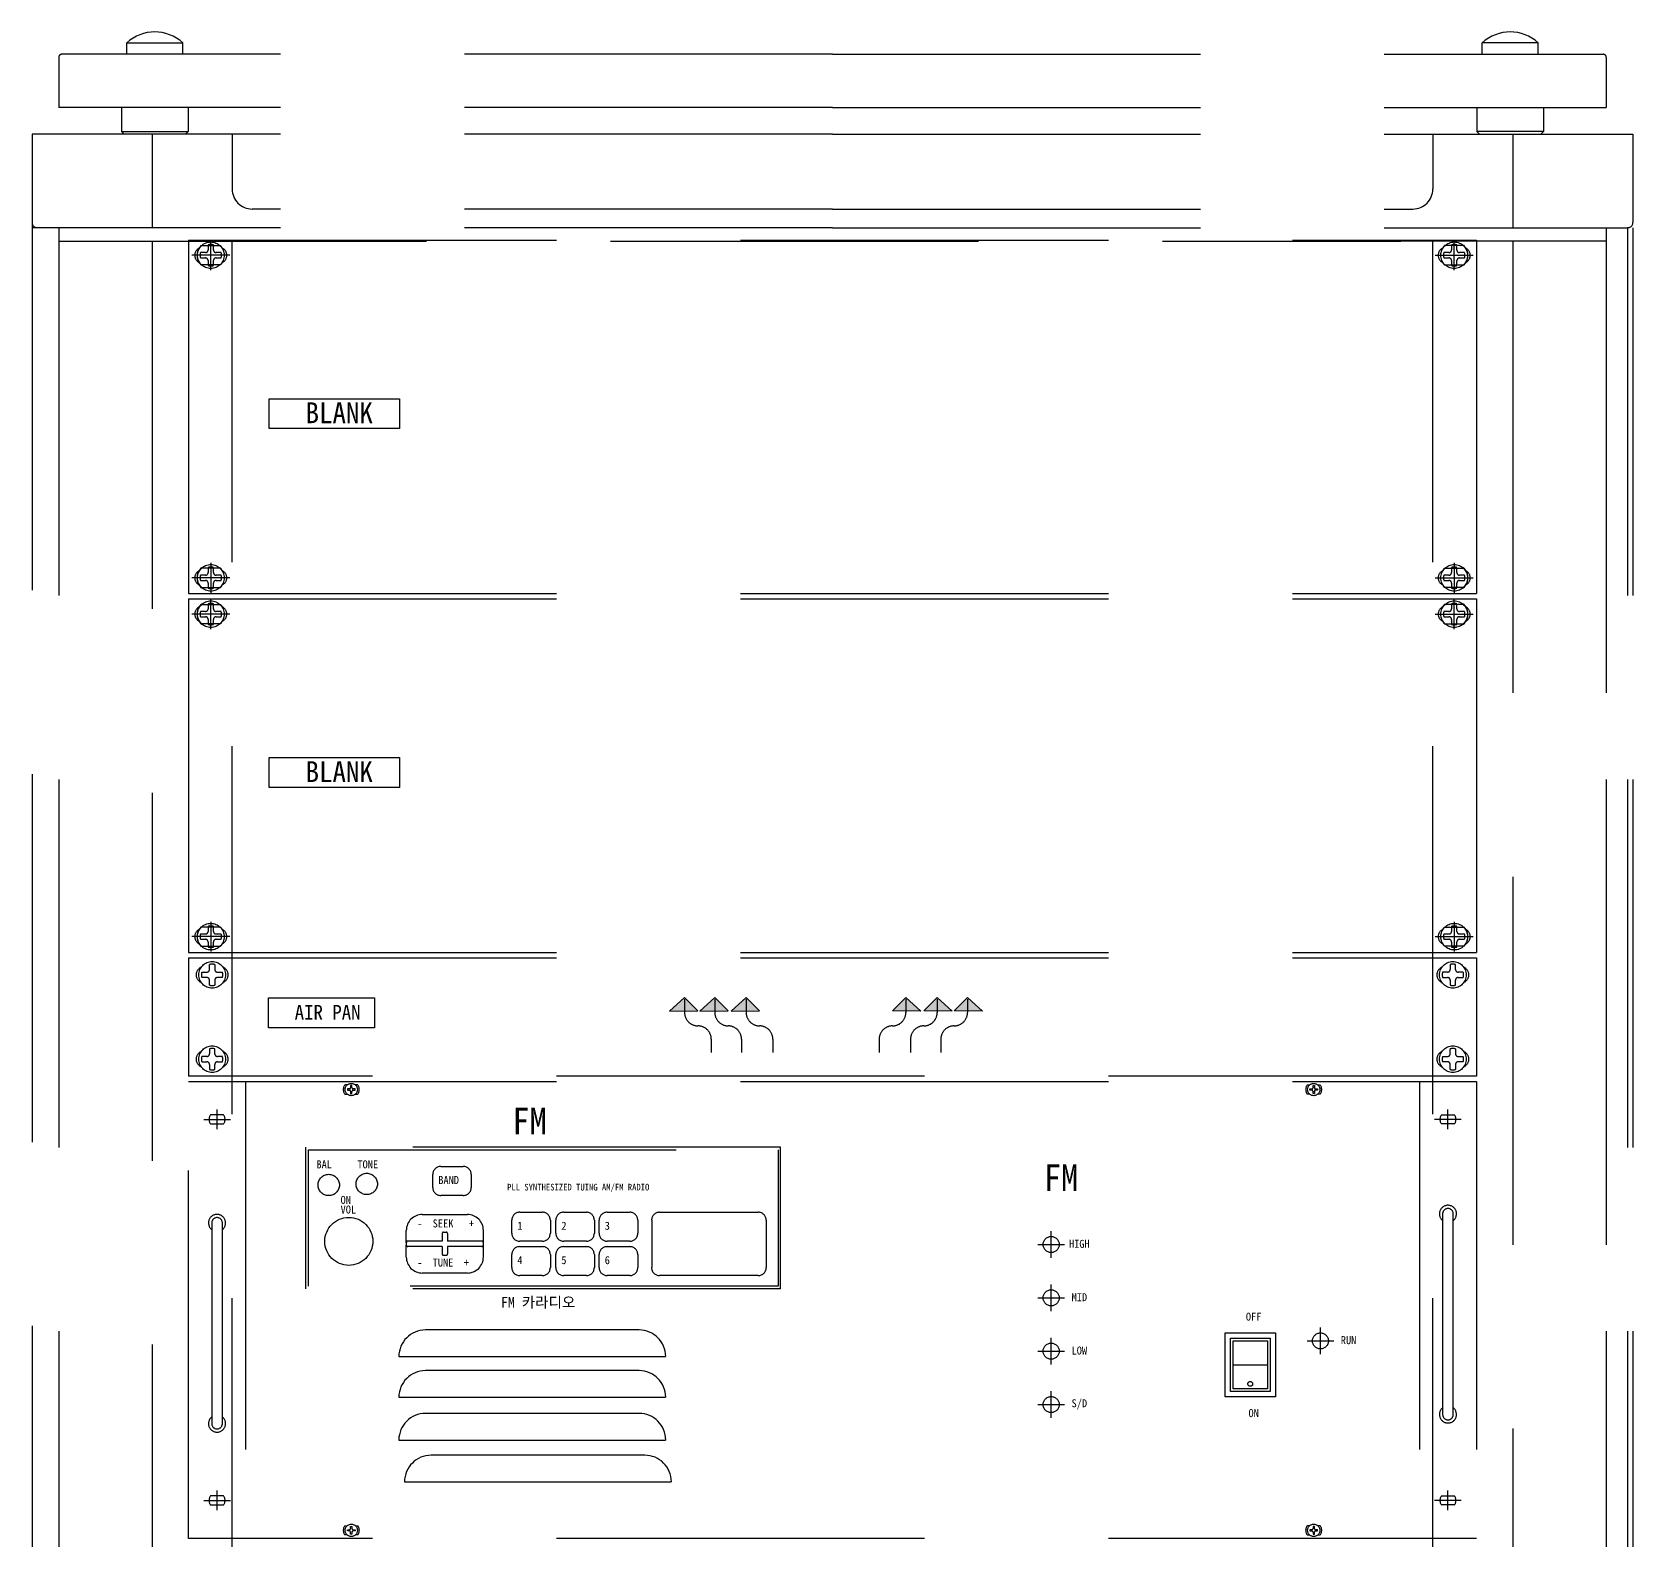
# Model space of a CAD drawing. Header units: millimetres. Extents: x 0 to 2521, y -5 to 594.
# Drawn here: x 2443.82 to 2465.58, y 335.88 to 356.38 of the extents above; entities that cross this region are included whole.
import ezdxf
from ezdxf.enums import TextEntityAlignment as Align

# ---------------------------------------------------------------- set-up
doc = ezdxf.new("R2010")
doc.units = ezdxf.units.MM
doc.header["$LTSCALE"] = 10
doc.linetypes.add('A-DASHD01', pattern=[0.75, 0.5, -0.25])
doc.layers.add('TT-WIRE-EQPM', color=2, linetype='Continuous')
doc.styles.add('굴림체', font='GulimChe.ttf')

# ---------------------------------------------------------------- blocks, each defined once
blk = doc.blocks.new('AUDIT_I_080215160117-0')
h = blk.add_hatch(color=256)
h.paths.add_polyline_path([(46679.1, 12614.3), (46673.5, 12609.28), (46679.1, 12609.29)])
h.paths.add_polyline_path([(46679.1, 12614.3), (46679.1, 12609.3, 0.000542), (46679.1, 12609.29), (46684.1, 12609.3)])
blk = doc.blocks.new('AUDIT_I_080215160117-1')
h = blk.add_hatch(color=256)
h.paths.add_polyline_path([(46679.1, 12614.3), (46673.5, 12609.28), (46679.1, 12609.29)])
h.paths.add_polyline_path([(46679.1, 12614.3), (46679.1, 12609.3, 0.000542), (46679.1, 12609.29), (46684.1, 12609.3)])

msp = doc.modelspace()

# ---------------------------------------------------------------- hatches: boundary and pattern name
at = {"layer": 'TT-WIRE-EQPM', "linetype": 'A-DASHD01'}
h = msp.add_hatch(color=256, dxfattribs=at)
h.paths.add_polyline_path([(2452.689, 343.26), (2452.486, 343.078), (2452.689, 343.078)])
h.paths.add_polyline_path([(2452.689, 343.26), (2452.689, 343.079, 0.000542), (2452.689, 343.078), (2452.871, 343.079)])
h = msp.add_hatch(color=256, dxfattribs=at)
h.paths.add_polyline_path([(2453.1, 343.26), (2452.897, 343.078), (2453.1, 343.078)])
h.paths.add_polyline_path([(2453.1, 343.26), (2453.1, 343.079, 0.000542), (2453.1, 343.078), (2453.281, 343.079)])
h = msp.add_hatch(color=256, dxfattribs=at)
h.paths.add_polyline_path([(2453.526, 343.26), (2453.323, 343.078), (2453.526, 343.078)])
h.paths.add_polyline_path([(2453.526, 343.26), (2453.526, 343.079, 0.000542), (2453.526, 343.078), (2453.707, 343.079)])

# ---------------------------------------------------------------- linework, layer by layer
for p, q in [((2445.108, 356.236), (2445.869, 356.236)), ((2445.108, 356.082), (2445.108, 356.236)), ((2445.869, 356.082), (2445.869, 356.236)), ((2464.291, 356.236), (2463.53, 356.236)), ((2463.53, 356.082), (2463.53, 356.236)), ((2464.291, 356.082), (2464.291, 356.236)), ((2444.183, 356.039), (2444.183, 355.357)), ((2445.597, 356.082), (2444.227, 356.082)), ((2445.869, 356.082), (2445.108, 356.082)), ((2454.699, 356.082), (2445.597, 356.082)), ((2454.699, 356.082), (2463.802, 356.082)), ((2463.53, 356.082), (2464.291, 356.082)), ((2463.802, 356.082), (2465.172, 356.082)), ((2465.216, 356.039), (2465.216, 355.357)), ((2454.699, 355.357), (2444.183, 355.357)), ((2445.035, 355.357), (2445.035, 355.031)), ((2445.035, 355.357), (2445.035, 355.031)), ((2445.942, 355.357), (2445.942, 355.031)), ((2445.942, 355.357), (2445.942, 355.031)), ((2454.699, 355.357), (2465.216, 355.357)), ((2463.457, 355.357), (2463.457, 355.031)), ((2463.457, 355.357), (2463.457, 355.031)), ((2464.364, 355.357), (2464.364, 355.031)), ((2464.364, 355.357), (2464.364, 355.031)), ((2454.699, 354.994), (2443.821, 354.994)), ((2443.821, 354.994), (2443.821, 353.798)), ((2445.072, 354.994), (2445.035, 355.031)), ((2445.035, 355.031), (2445.942, 355.031)), ((2445.035, 355.031), (2445.942, 355.031)), ((2445.072, 354.994), (2445.035, 355.031)), ((2445.906, 354.994), (2445.072, 354.994)), ((2445.906, 354.994), (2445.072, 354.994)), ((2445.452, 354.994), (2445.452, 353.725)), ((2445.906, 354.994), (2445.942, 355.031)), ((2445.906, 354.994), (2445.942, 355.031)), ((2446.54, 354.994), (2446.54, 354.251)), ((2454.699, 354.994), (2465.578, 354.994)), ((2462.859, 354.994), (2462.859, 354.251)), ((2463.493, 354.994), (2463.457, 355.031)), ((2464.364, 355.031), (2463.457, 355.031)), ((2464.364, 355.031), (2463.457, 355.031)), ((2463.493, 354.994), (2463.457, 355.031)), ((2463.493, 354.994), (2464.327, 354.994)), ((2463.493, 354.994), (2464.327, 354.994)), ((2463.947, 354.994), (2463.947, 353.725)), ((2464.327, 354.994), (2464.364, 355.031)), ((2464.327, 354.994), (2464.364, 355.031)), ((2465.578, 354.994), (2465.578, 353.798)), ((2443.821, 353.798), (2443.821, 288.996)), ((2454.699, 353.979), (2446.812, 353.979)), ((2454.699, 353.979), (2462.587, 353.979)), ((2454.699, 353.725), (2443.821, 353.725)), ((2444.183, 353.725), (2444.183, 292.991)), ((2454.699, 353.725), (2465.506, 353.725)), ((2465.216, 353.725), (2465.216, 288.996)), ((2465.506, 353.725), (2465.506, 288.996)), ((2465.578, 353.725), (2465.578, 288.996)), ((2444.183, 353.544), (2462.424, 353.544)), ((2445.452, 353.544), (2445.452, 289.177)), ((2445.949, 353.557), (2445.949, 348.752)), ((2445.949, 353.557), (2463.45, 353.557)), ((2445.949, 353.557), (2445.949, 348.752)), ((2445.949, 353.557), (2463.45, 353.557)), ((2446.509, 353.35), (2445.991, 353.35)), ((2446.509, 353.35), (2445.991, 353.35)), ((2446.117, 353.481), (2446.384, 353.481)), ((2446.117, 353.481), (2446.384, 353.481)), ((2446.25, 353.147), (2446.25, 353.553)), ((2446.25, 353.147), (2446.25, 353.553)), ((2446.54, 289.177), (2446.54, 353.544)), ((2465.216, 353.544), (2462.424, 353.544)), ((2462.859, 289.177), (2462.859, 353.544)), ((2462.89, 353.35), (2463.408, 353.35)), ((2462.89, 353.35), (2463.408, 353.35)), ((2463.282, 353.481), (2463.015, 353.481)), ((2463.282, 353.481), (2463.015, 353.481)), ((2463.149, 353.147), (2463.149, 353.553)), ((2463.149, 353.147), (2463.149, 353.553)), ((2463.45, 353.557), (2463.45, 348.752)), ((2463.45, 353.557), (2463.45, 348.752)), ((2463.947, 353.544), (2463.947, 352.021)), ((2465.216, 353.471), (2465.216, 352.021)), ((2446.384, 353.22), (2446.117, 353.22)), ((2446.384, 353.22), (2446.117, 353.22)), ((2463.015, 353.22), (2463.282, 353.22)), ((2463.015, 353.22), (2463.282, 353.22)), ((2463.947, 352.402), (2463.947, 290.7)), ((2465.216, 352.402), (2465.216, 290.7)), ((2446.384, 349.097), (2446.117, 349.097)), ((2446.384, 349.097), (2446.117, 349.097)), ((2446.25, 349.169), (2446.25, 348.763)), ((2446.25, 349.169), (2446.25, 348.763)), ((2463.015, 349.097), (2463.282, 349.097)), ((2463.015, 349.097), (2463.282, 349.097)), ((2463.149, 349.169), (2463.149, 348.763)), ((2463.149, 349.169), (2463.149, 348.763)), ((2446.509, 348.966), (2445.991, 348.966)), ((2446.509, 348.966), (2445.991, 348.966)), ((2446.117, 348.836), (2446.384, 348.836)), ((2446.117, 348.836), (2446.384, 348.836)), ((2462.89, 348.966), (2463.408, 348.966)), ((2462.89, 348.966), (2463.408, 348.966)), ((2463.282, 348.836), (2463.015, 348.836)), ((2463.282, 348.836), (2463.015, 348.836)), ((2445.949, 348.752), (2463.45, 348.752)), ((2445.949, 348.752), (2463.45, 348.752)), ((2445.949, 348.68), (2445.949, 343.875)), ((2445.949, 348.68), (2463.45, 348.68)), ((2445.949, 348.68), (2445.949, 343.875)), ((2445.949, 348.68), (2463.45, 348.68)), ((2446.117, 348.604), (2446.384, 348.604)), ((2446.117, 348.604), (2446.384, 348.604)), ((2446.25, 348.27), (2446.25, 348.676)), ((2446.25, 348.27), (2446.25, 348.676)), ((2463.282, 348.604), (2463.015, 348.604)), ((2463.282, 348.604), (2463.015, 348.604)), ((2463.149, 348.27), (2463.149, 348.676)), ((2463.149, 348.27), (2463.149, 348.676)), ((2463.45, 348.68), (2463.45, 343.875)), ((2463.45, 348.68), (2463.45, 343.875)), ((2446.509, 348.473), (2445.991, 348.473)), ((2446.509, 348.473), (2445.991, 348.473)), ((2446.384, 348.342), (2446.117, 348.342)), ((2446.384, 348.342), (2446.117, 348.342)), ((2462.89, 348.473), (2463.408, 348.473)), ((2462.89, 348.473), (2463.408, 348.473)), ((2463.015, 348.342), (2463.282, 348.342)), ((2463.015, 348.342), (2463.282, 348.342)), ((2446.384, 344.219), (2446.117, 344.219)), ((2446.384, 344.219), (2446.117, 344.219)), ((2446.25, 344.292), (2446.25, 343.886)), ((2446.25, 344.292), (2446.25, 343.886)), ((2463.015, 344.219), (2463.282, 344.219)), ((2463.015, 344.219), (2463.282, 344.219)), ((2463.149, 344.292), (2463.149, 343.886)), ((2463.149, 344.292), (2463.149, 343.886)), ((2446.509, 344.089), (2445.991, 344.089)), ((2446.509, 344.089), (2445.991, 344.089)), ((2462.89, 344.089), (2463.408, 344.089)), ((2462.89, 344.089), (2463.408, 344.089)), ((2445.949, 343.875), (2463.45, 343.875)), ((2445.949, 343.875), (2463.45, 343.875)), ((2445.949, 343.802), (2463.45, 343.802)), ((2445.949, 343.802), (2445.949, 342.192)), ((2446.117, 343.958), (2446.384, 343.958)), ((2446.117, 343.958), (2446.384, 343.958)), ((2463.282, 343.958), (2463.015, 343.958)), ((2463.282, 343.958), (2463.015, 343.958)), ((2463.45, 343.802), (2463.45, 342.192)), ((2446.128, 343.606), (2446.196, 343.606)), ((2446.232, 343.643), (2446.232, 343.711)), ((2446.305, 343.711), (2446.305, 343.643)), ((2446.341, 343.606), (2446.409, 343.606)), ((2463.058, 343.606), (2462.99, 343.606)), ((2463.094, 343.711), (2463.094, 343.643)), ((2463.167, 343.643), (2463.167, 343.711)), ((2463.271, 343.606), (2463.203, 343.606)), ((2446.196, 343.534), (2446.128, 343.534)), ((2446.232, 343.43), (2446.232, 343.498)), ((2446.305, 343.498), (2446.305, 343.43)), ((2446.409, 343.534), (2446.341, 343.534)), ((2462.99, 343.534), (2463.058, 343.534)), ((2463.094, 343.498), (2463.094, 343.43)), ((2463.167, 343.43), (2463.167, 343.498)), ((2463.203, 343.534), (2463.271, 343.534)), ((2447.033, 343.256), (2448.473, 343.256)), ((2447.033, 342.852), (2447.033, 343.256)), ((2448.473, 343.256), (2448.473, 342.852)), ((2452.689, 343.26), (2452.486, 343.078)), ((2452.689, 343.26), (2452.871, 343.079)), ((2453.1, 343.26), (2452.897, 343.078)), ((2453.1, 343.26), (2453.281, 343.079)), ((2453.526, 343.26), (2453.323, 343.078)), ((2453.526, 343.26), (2453.707, 343.079)), ((2455.697, 343.26), (2455.515, 343.079)), ((2455.697, 343.26), (2455.9, 343.078)), ((2456.123, 343.26), (2455.941, 343.079)), ((2456.123, 343.26), (2456.326, 343.078)), ((2456.534, 343.26), (2456.352, 343.079)), ((2456.534, 343.26), (2456.737, 343.078)), ((2452.486, 343.078), (2452.871, 343.079)), ((2452.897, 343.078), (2453.281, 343.079)), ((2453.323, 343.078), (2453.707, 343.079)), ((2455.9, 343.078), (2455.515, 343.079)), ((2456.326, 343.078), (2455.941, 343.079)), ((2456.737, 343.078), (2456.352, 343.079)), ((2448.473, 342.852), (2447.033, 342.852)), ((2446.232, 342.565), (2446.232, 342.497)), ((2446.305, 342.497), (2446.305, 342.565)), ((2463.094, 342.497), (2463.094, 342.565)), ((2463.167, 342.565), (2463.167, 342.497)), ((2446.196, 342.461), (2446.128, 342.461)), ((2446.128, 342.388), (2446.196, 342.388)), ((2446.232, 342.352), (2446.232, 342.284)), ((2446.305, 342.284), (2446.305, 342.352)), ((2446.409, 342.461), (2446.341, 342.461)), ((2446.341, 342.388), (2446.409, 342.388)), ((2462.99, 342.461), (2463.058, 342.461)), ((2463.058, 342.388), (2462.99, 342.388)), ((2463.094, 342.284), (2463.094, 342.352)), ((2463.167, 342.352), (2463.167, 342.284)), ((2463.203, 342.461), (2463.271, 342.461)), ((2463.271, 342.388), (2463.203, 342.388)), ((2463.45, 342.192), (2445.949, 342.192)), ((2445.949, 335.911), (2445.949, 342.12)), ((2445.949, 342.12), (2463.45, 342.12)), ((2446.722, 342.12), (2446.722, 335.911)), ((2448.104, 342.073), (2448.07, 342.073)), ((2448.169, 342.064), (2448.151, 342.064)), ((2448.151, 342.064), (2448.151, 342.037)), ((2448.169, 342.037), (2448.169, 342.064)), ((2448.249, 342.073), (2448.216, 342.073)), ((2461.15, 342.073), (2461.183, 342.073)), ((2461.23, 342.037), (2461.23, 342.064)), ((2461.23, 342.064), (2461.248, 342.064)), ((2461.248, 342.064), (2461.248, 342.037)), ((2461.295, 342.073), (2461.329, 342.073)), ((2462.677, 342.12), (2462.677, 335.911)), ((2463.45, 342.12), (2463.45, 335.911)), ((2448.07, 341.949), (2448.104, 341.949)), ((2448.134, 342.02), (2448.107, 342.02)), ((2448.107, 342.02), (2448.107, 342.002)), ((2448.107, 342.002), (2448.134, 342.002)), ((2448.151, 341.985), (2448.151, 341.958)), ((2448.151, 341.958), (2448.169, 341.958)), ((2448.169, 341.958), (2448.169, 341.985)), ((2448.213, 342.02), (2448.186, 342.02)), ((2448.186, 342.002), (2448.213, 342.002)), ((2448.213, 342.002), (2448.213, 342.02)), ((2448.216, 341.949), (2448.249, 341.949)), ((2461.183, 341.949), (2461.15, 341.949)), ((2461.186, 342.002), (2461.186, 342.02)), ((2461.186, 342.02), (2461.213, 342.02)), ((2461.213, 342.002), (2461.186, 342.002)), ((2461.23, 341.958), (2461.23, 341.985)), ((2461.248, 341.958), (2461.23, 341.958)), ((2461.248, 341.985), (2461.248, 341.958)), ((2461.265, 342.02), (2461.292, 342.02)), ((2461.292, 342.002), (2461.265, 342.002)), ((2461.292, 342.02), (2461.292, 342.002)), ((2461.329, 341.949), (2461.295, 341.949)), ((2446.154, 341.605), (2446.517, 341.605)), ((2446.425, 341.666), (2446.246, 341.666)), ((2446.335, 341.471), (2446.335, 341.739)), ((2463.245, 341.605), (2462.882, 341.605)), ((2462.974, 341.666), (2463.153, 341.666)), ((2463.064, 341.471), (2463.064, 341.739)), ((2446.246, 341.543), (2446.425, 341.543)), ((2463.153, 341.543), (2462.974, 341.543)), ((2453.995, 341.226), (2447.54, 341.226)), ((2453.995, 341.226), (2447.54, 341.226)), ((2447.54, 339.304), (2447.54, 341.226)), ((2447.576, 339.34), (2447.576, 341.19)), ((2447.576, 341.19), (2453.959, 341.19)), ((2453.959, 341.19), (2453.959, 339.34)), ((2453.995, 339.304), (2453.995, 341.226)), ((2449.375, 340.965), (2449.682, 340.965)), ((2449.266, 340.681), (2449.266, 340.856)), ((2449.791, 340.856), (2449.791, 340.681)), ((2449.682, 340.572), (2449.375, 340.572)), ((2449.125, 340.313), (2449.737, 340.313)), ((2450.449, 340.343), (2450.756, 340.343)), ((2451.047, 340.343), (2451.354, 340.343)), ((2451.637, 340.343), (2451.944, 340.343)), ((2452.35, 340.343), (2453.69, 340.343)), ((2462.991, 340.322), (2462.991, 337.595)), ((2463.136, 337.595), (2463.136, 340.322)), ((2446.263, 340.198), (2446.263, 337.471)), ((2446.408, 337.471), (2446.408, 340.198)), ((2448.907, 339.933), (2448.907, 340.095)), ((2449.954, 340.095), (2449.954, 339.933)), ((2450.34, 340.058), (2450.34, 340.234)), ((2450.865, 340.234), (2450.865, 340.058)), ((2450.938, 340.058), (2450.938, 340.234)), ((2451.463, 340.234), (2451.463, 340.058)), ((2451.529, 340.058), (2451.529, 340.234)), ((2452.053, 340.234), (2452.053, 340.058)), ((2452.242, 340.234), (2452.242, 339.591)), ((2453.799, 340.234), (2453.799, 339.591)), ((2457.671, 339.724), (2457.671, 340.086)), ((2448.907, 339.933), (2448.907, 339.897)), ((2448.907, 339.735), (2448.907, 339.897)), ((2449.395, 339.951), (2448.926, 339.951)), ((2449.395, 339.879), (2448.926, 339.879)), ((2449.395, 340.054), (2449.395, 339.951)), ((2449.395, 339.879), (2449.395, 339.776)), ((2449.413, 340.072), (2449.449, 340.072)), ((2449.467, 340.054), (2449.467, 339.951)), ((2449.936, 339.951), (2449.467, 339.951)), ((2449.467, 339.879), (2449.467, 339.776)), ((2449.936, 339.879), (2449.467, 339.879)), ((2449.954, 339.933), (2449.954, 339.897)), ((2449.954, 339.897), (2449.954, 339.735)), ((2450.756, 339.949), (2450.449, 339.949)), ((2450.449, 339.876), (2450.756, 339.876)), ((2451.354, 339.949), (2451.047, 339.949)), ((2451.047, 339.876), (2451.354, 339.876)), ((2451.944, 339.949), (2451.637, 339.949)), ((2451.637, 339.876), (2451.944, 339.876)), ((2457.49, 339.905), (2457.852, 339.905)), ((2449.413, 339.758), (2449.449, 339.758)), ((2450.34, 339.591), (2450.34, 339.767)), ((2450.865, 339.767), (2450.865, 339.591)), ((2450.938, 339.591), (2450.938, 339.767)), ((2451.463, 339.767), (2451.463, 339.591)), ((2451.529, 339.591), (2451.529, 339.767)), ((2452.053, 339.767), (2452.053, 339.591)), ((2449.737, 339.517), (2449.125, 339.517)), ((2450.756, 339.482), (2450.449, 339.482)), ((2451.354, 339.482), (2451.047, 339.482)), ((2451.944, 339.482), (2451.637, 339.482)), ((2453.69, 339.482), (2452.35, 339.482)), ((2453.995, 339.304), (2447.54, 339.304)), ((2453.959, 339.34), (2447.576, 339.34)), ((2457.671, 338.998), (2457.671, 339.361)), ((2457.49, 339.18), (2457.852, 339.18)), ((2461.331, 338.413), (2461.331, 338.776)), ((2452.07, 338.744), (2449.169, 338.744)), ((2457.671, 338.273), (2457.671, 338.636)), ((2460.037, 337.833), (2460.037, 338.703)), ((2460.037, 338.703), (2460.719, 338.703)), ((2460.109, 337.906), (2460.109, 338.631)), ((2460.109, 338.631), (2460.647, 338.631)), ((2460.146, 337.942), (2460.146, 338.595)), ((2460.146, 338.595), (2460.61, 338.595)), ((2460.61, 338.595), (2460.61, 337.942)), ((2460.647, 338.631), (2460.647, 337.906)), ((2460.719, 338.703), (2460.719, 337.833)), ((2461.15, 338.595), (2461.512, 338.595)), ((2448.806, 338.381), (2452.432, 338.381)), ((2457.49, 338.455), (2457.852, 338.455)), ((2452.07, 338.191), (2449.169, 338.191)), ((2460.146, 338.268), (2460.61, 338.268)), ((2457.671, 337.548), (2457.671, 337.911)), ((2460.647, 337.906), (2460.109, 337.906)), ((2460.61, 337.942), (2460.146, 337.942)), ((2448.806, 337.828), (2452.432, 337.828)), ((2457.49, 337.729), (2457.852, 337.729)), ((2460.719, 337.833), (2460.037, 337.833)), ((2452.07, 337.609), (2449.169, 337.609)), ((2448.806, 337.247), (2452.432, 337.247)), ((2452.147, 337.04), (2449.246, 337.04)), ((2448.883, 336.678), (2452.509, 336.678)), ((2446.154, 336.426), (2446.517, 336.426)), ((2446.425, 336.488), (2446.246, 336.488)), ((2446.335, 336.292), (2446.335, 336.561)), ((2463.245, 336.426), (2462.882, 336.426)), ((2462.974, 336.488), (2463.153, 336.488)), ((2463.064, 336.292), (2463.064, 336.561)), ((2446.246, 336.365), (2446.425, 336.365)), ((2463.153, 336.365), (2462.974, 336.365)), ((2448.07, 336.082), (2448.104, 336.082)), ((2448.104, 335.959), (2448.07, 335.959)), ((2448.107, 336.012), (2448.107, 336.029)), ((2448.107, 336.029), (2448.134, 336.029)), ((2448.134, 336.012), (2448.107, 336.012)), ((2448.151, 336.046), (2448.151, 336.073)), ((2448.151, 336.073), (2448.169, 336.073)), ((2448.151, 335.967), (2448.151, 335.994)), ((2448.169, 335.967), (2448.151, 335.967)), ((2448.169, 336.073), (2448.169, 336.046)), ((2448.169, 335.994), (2448.169, 335.967)), ((2448.186, 336.029), (2448.213, 336.029)), ((2448.213, 336.012), (2448.186, 336.012)), ((2448.213, 336.029), (2448.213, 336.012)), ((2448.216, 336.082), (2448.249, 336.082)), ((2448.249, 335.959), (2448.216, 335.959)), ((2461.183, 336.082), (2461.15, 336.082)), ((2461.15, 335.959), (2461.183, 335.959)), ((2461.213, 336.029), (2461.186, 336.029)), ((2461.186, 336.029), (2461.186, 336.012)), ((2461.186, 336.012), (2461.213, 336.012)), ((2461.248, 336.073), (2461.23, 336.073)), ((2461.23, 336.073), (2461.23, 336.046)), ((2461.23, 335.994), (2461.23, 335.967)), ((2461.23, 335.967), (2461.248, 335.967)), ((2461.248, 336.046), (2461.248, 336.073)), ((2461.248, 335.967), (2461.248, 335.994)), ((2461.292, 336.029), (2461.265, 336.029)), ((2461.265, 336.012), (2461.292, 336.012)), ((2461.292, 336.012), (2461.292, 336.029)), ((2461.329, 336.082), (2461.295, 336.082)), ((2461.295, 335.959), (2461.329, 335.959)), ((2463.45, 335.911), (2445.949, 335.911))]:
    msp.add_line(p, q, dxfattribs=at)
for points in [[(2446.099, 353.25, -0.663325), (2446.099, 353.451)], [(2446.099, 353.25, -0.663325), (2446.099, 353.451)], [(2446.401, 353.451, -0.663325), (2446.401, 353.25)], [(2446.401, 353.451, -0.663325), (2446.401, 353.25)], [(2462.998, 353.25, -0.663325), (2462.998, 353.451)], [(2462.998, 353.25, -0.663325), (2462.998, 353.451)], [(2463.3, 353.451, -0.663325), (2463.3, 353.25)], [(2463.3, 353.451, -0.663325), (2463.3, 353.25)], [(2446.099, 348.866, -0.663325), (2446.099, 349.066)], [(2446.099, 348.866, -0.663325), (2446.099, 349.066)], [(2446.401, 349.066, -0.663325), (2446.401, 348.866)], [(2446.401, 349.066, -0.663325), (2446.401, 348.866)], [(2462.998, 348.866, -0.663325), (2462.998, 349.066)], [(2462.998, 348.866, -0.663325), (2462.998, 349.066)], [(2463.3, 349.066, -0.663325), (2463.3, 348.866)], [(2463.3, 349.066, -0.663325), (2463.3, 348.866)], [(2446.099, 348.373, -0.663325), (2446.099, 348.573)], [(2446.099, 348.373, -0.663325), (2446.099, 348.573)], [(2446.401, 348.573, -0.663325), (2446.401, 348.373)], [(2446.401, 348.573, -0.663325), (2446.401, 348.373)], [(2462.998, 348.373, -0.663325), (2462.998, 348.573)], [(2462.998, 348.373, -0.663325), (2462.998, 348.573)], [(2463.3, 348.573, -0.663325), (2463.3, 348.373)], [(2463.3, 348.573, -0.663325), (2463.3, 348.373)], [(2446.099, 343.989, -0.663325), (2446.099, 344.189)], [(2446.099, 343.989, -0.663325), (2446.099, 344.189)], [(2446.401, 344.189, -0.663325), (2446.401, 343.989)], [(2446.401, 344.189, -0.663325), (2446.401, 343.989)], [(2462.998, 343.989, -0.663325), (2462.998, 344.189)], [(2462.998, 343.989, -0.663325), (2462.998, 344.189)], [(2463.3, 344.189, -0.663325), (2463.3, 343.989)], [(2463.3, 344.189, -0.663325), (2463.3, 343.989)], [(2452.689, 343.239), (2452.689, 343.058, 0.414214), (2452.871, 342.876), (2452.871, 342.876, -0.414214), (2453.052, 342.695), (2453.052, 342.514)], [(2453.1, 343.239), (2453.1, 343.058, 0.414214), (2453.281, 342.876), (2453.281, 342.876, -0.414214), (2453.463, 342.695), (2453.463, 342.514)], [(2453.526, 343.239), (2453.526, 343.058, 0.414214), (2453.707, 342.876), (2453.707, 342.876, -0.414214), (2453.889, 342.695), (2453.889, 342.514)], [(2455.697, 343.239), (2455.697, 343.058, -0.414214), (2455.515, 342.876), (2455.515, 342.876, 0.414214), (2455.334, 342.695), (2455.334, 342.514)], [(2456.123, 343.239), (2456.123, 343.058, -0.414214), (2455.941, 342.876), (2455.941, 342.876, 0.414214), (2455.76, 342.695), (2455.76, 342.514)], [(2456.534, 343.239), (2456.534, 343.058, -0.414214), (2456.352, 342.876), (2456.352, 342.876, 0.414214), (2456.171, 342.695), (2456.171, 342.514)]]:
    msp.add_lwpolyline(points, format="xyb", dxfattribs=at)
for points in [[(2446.178, 353.387), (2446.11, 353.387, 0.127017), (2446.11, 353.314), (2446.178, 353.314, -0.414214), (2446.214, 353.278), (2446.214, 353.21, 0.127017), (2446.286, 353.21), (2446.286, 353.278, -0.414214), (2446.323, 353.314), (2446.391, 353.314, 0.127017), (2446.391, 353.387), (2446.323, 353.387, -0.414214), (2446.286, 353.423), (2446.286, 353.491, 0.127017), (2446.214, 353.491), (2446.214, 353.423, -0.414214)], [(2446.178, 353.387), (2446.11, 353.387, 0.127017), (2446.11, 353.314), (2446.178, 353.314, -0.414214), (2446.214, 353.278), (2446.214, 353.21, 0.127017), (2446.286, 353.21), (2446.286, 353.278, -0.414214), (2446.323, 353.314), (2446.391, 353.314, 0.127017), (2446.391, 353.387), (2446.323, 353.387, -0.414214), (2446.286, 353.423), (2446.286, 353.491, 0.127017), (2446.214, 353.491), (2446.214, 353.423, -0.414214)], [(2463.076, 353.387), (2463.008, 353.387, 0.127017), (2463.008, 353.314), (2463.076, 353.314, -0.414214), (2463.113, 353.278), (2463.113, 353.21, 0.127017), (2463.185, 353.21), (2463.185, 353.278, -0.414214), (2463.221, 353.314), (2463.289, 353.314, 0.127017), (2463.289, 353.387), (2463.221, 353.387, -0.414214), (2463.185, 353.423), (2463.185, 353.491, 0.127017), (2463.113, 353.491), (2463.113, 353.423, -0.414214)], [(2463.076, 353.387), (2463.008, 353.387, 0.127017), (2463.008, 353.314), (2463.076, 353.314, -0.414214), (2463.113, 353.278), (2463.113, 353.21, 0.127017), (2463.185, 353.21), (2463.185, 353.278, -0.414214), (2463.221, 353.314), (2463.289, 353.314, 0.127017), (2463.289, 353.387), (2463.221, 353.387, -0.414214), (2463.185, 353.423), (2463.185, 353.491, 0.127017), (2463.113, 353.491), (2463.113, 353.423, -0.414214)], [(2446.178, 349.002), (2446.11, 349.002, 0.127017), (2446.11, 348.93), (2446.178, 348.93, -0.414214), (2446.214, 348.894), (2446.214, 348.826, 0.127017), (2446.286, 348.826), (2446.286, 348.894, -0.414214), (2446.323, 348.93), (2446.391, 348.93, 0.127017), (2446.391, 349.002), (2446.323, 349.002, -0.414214), (2446.286, 349.039), (2446.286, 349.107, 0.127017), (2446.214, 349.107), (2446.214, 349.039, -0.414214)], [(2446.178, 349.002), (2446.11, 349.002, 0.127017), (2446.11, 348.93), (2446.178, 348.93, -0.414214), (2446.214, 348.894), (2446.214, 348.826, 0.127017), (2446.286, 348.826), (2446.286, 348.894, -0.414214), (2446.323, 348.93), (2446.391, 348.93, 0.127017), (2446.391, 349.002), (2446.323, 349.002, -0.414214), (2446.286, 349.039), (2446.286, 349.107, 0.127017), (2446.214, 349.107), (2446.214, 349.039, -0.414214)], [(2463.076, 349.002), (2463.008, 349.002, 0.127017), (2463.008, 348.93), (2463.076, 348.93, -0.414214), (2463.113, 348.894), (2463.113, 348.826, 0.127017), (2463.185, 348.826), (2463.185, 348.894, -0.414214), (2463.221, 348.93), (2463.289, 348.93, 0.127017), (2463.289, 349.002), (2463.221, 349.002, -0.414214), (2463.185, 349.039), (2463.185, 349.107, 0.127017), (2463.113, 349.107), (2463.113, 349.039, -0.414214)], [(2463.076, 349.002), (2463.008, 349.002, 0.127017), (2463.008, 348.93), (2463.076, 348.93, -0.414214), (2463.113, 348.894), (2463.113, 348.826, 0.127017), (2463.185, 348.826), (2463.185, 348.894, -0.414214), (2463.221, 348.93), (2463.289, 348.93, 0.127017), (2463.289, 349.002), (2463.221, 349.002, -0.414214), (2463.185, 349.039), (2463.185, 349.107, 0.127017), (2463.113, 349.107), (2463.113, 349.039, -0.414214)], [(2446.178, 348.509), (2446.11, 348.509, 0.127017), (2446.11, 348.437), (2446.178, 348.437, -0.414214), (2446.214, 348.4), (2446.214, 348.333, 0.127017), (2446.286, 348.333), (2446.286, 348.4, -0.414214), (2446.323, 348.437), (2446.391, 348.437, 0.127017), (2446.391, 348.509), (2446.323, 348.509, -0.414214), (2446.286, 348.545), (2446.286, 348.613, 0.127017), (2446.214, 348.613), (2446.214, 348.545, -0.414214)], [(2446.178, 348.509), (2446.11, 348.509, 0.127017), (2446.11, 348.437), (2446.178, 348.437, -0.414214), (2446.214, 348.4), (2446.214, 348.333, 0.127017), (2446.286, 348.333), (2446.286, 348.4, -0.414214), (2446.323, 348.437), (2446.391, 348.437, 0.127017), (2446.391, 348.509), (2446.323, 348.509, -0.414214), (2446.286, 348.545), (2446.286, 348.613, 0.127017), (2446.214, 348.613), (2446.214, 348.545, -0.414214)], [(2463.076, 348.509), (2463.008, 348.509, 0.127017), (2463.008, 348.437), (2463.076, 348.437, -0.414214), (2463.113, 348.4), (2463.113, 348.333, 0.127017), (2463.185, 348.333), (2463.185, 348.4, -0.414214), (2463.221, 348.437), (2463.289, 348.437, 0.127017), (2463.289, 348.509), (2463.221, 348.509, -0.414214), (2463.185, 348.545), (2463.185, 348.613, 0.127017), (2463.113, 348.613), (2463.113, 348.545, -0.414214)], [(2463.076, 348.509), (2463.008, 348.509, 0.127017), (2463.008, 348.437), (2463.076, 348.437, -0.414214), (2463.113, 348.4), (2463.113, 348.333, 0.127017), (2463.185, 348.333), (2463.185, 348.4, -0.414214), (2463.221, 348.437), (2463.289, 348.437, 0.127017), (2463.289, 348.509), (2463.221, 348.509, -0.414214), (2463.185, 348.545), (2463.185, 348.613, 0.127017), (2463.113, 348.613), (2463.113, 348.545, -0.414214)], [(2446.178, 344.125), (2446.11, 344.125, 0.127017), (2446.11, 344.053), (2446.178, 344.053, -0.414214), (2446.214, 344.016), (2446.214, 343.948, 0.127017), (2446.286, 343.948), (2446.286, 344.016, -0.414214), (2446.323, 344.053), (2446.391, 344.053, 0.127017), (2446.391, 344.125), (2446.323, 344.125, -0.414214), (2446.286, 344.161), (2446.286, 344.229, 0.127017), (2446.214, 344.229), (2446.214, 344.161, -0.414214)], [(2446.178, 344.125), (2446.11, 344.125, 0.127017), (2446.11, 344.053), (2446.178, 344.053, -0.414214), (2446.214, 344.016), (2446.214, 343.948, 0.127017), (2446.286, 343.948), (2446.286, 344.016, -0.414214), (2446.323, 344.053), (2446.391, 344.053, 0.127017), (2446.391, 344.125), (2446.323, 344.125, -0.414214), (2446.286, 344.161), (2446.286, 344.229, 0.127017), (2446.214, 344.229), (2446.214, 344.161, -0.414214)], [(2463.076, 344.125), (2463.008, 344.125, 0.127017), (2463.008, 344.053), (2463.076, 344.053, -0.414214), (2463.113, 344.016), (2463.113, 343.948, 0.127017), (2463.185, 343.948), (2463.185, 344.016, -0.414214), (2463.221, 344.053), (2463.289, 344.053, 0.127017), (2463.289, 344.125), (2463.221, 344.125, -0.414214), (2463.185, 344.161), (2463.185, 344.229, 0.127017), (2463.113, 344.229), (2463.113, 344.161, -0.414214)], [(2463.076, 344.125), (2463.008, 344.125, 0.127017), (2463.008, 344.053), (2463.076, 344.053, -0.414214), (2463.113, 344.016), (2463.113, 343.948, 0.127017), (2463.185, 343.948), (2463.185, 344.016, -0.414214), (2463.221, 344.053), (2463.289, 344.053, 0.127017), (2463.289, 344.125), (2463.221, 344.125, -0.414214), (2463.185, 344.161), (2463.185, 344.229, 0.127017), (2463.113, 344.229), (2463.113, 344.161, -0.414214)]]:
    msp.add_lwpolyline(points, format="xyb", close=True, dxfattribs=at)
for points in [[(2447.042, 351.399), (2448.815, 351.399), (2448.815, 350.994), (2447.042, 350.994)], [(2447.042, 351.399), (2448.815, 351.399), (2448.815, 350.994), (2447.042, 350.994)], [(2447.042, 346.522), (2448.815, 346.522), (2448.815, 346.117), (2447.042, 346.117)], [(2447.042, 346.522), (2448.815, 346.522), (2448.815, 346.117), (2447.042, 346.117)]]:
    msp.add_lwpolyline(points, close=True, dxfattribs=at)
for centre, radius in [((2446.25, 353.35), 0.181), ((2446.25, 353.35), 0.181), ((2463.149, 353.35), 0.181), ((2463.149, 353.35), 0.181), ((2446.25, 348.966), 0.181), ((2446.25, 348.966), 0.181), ((2463.149, 348.966), 0.181), ((2463.149, 348.966), 0.181), ((2446.25, 348.473), 0.181), ((2446.25, 348.473), 0.181), ((2463.149, 348.473), 0.181), ((2463.149, 348.473), 0.181), ((2446.25, 344.089), 0.181), ((2446.25, 344.089), 0.181), ((2463.149, 344.089), 0.181), ((2463.149, 344.089), 0.181), ((2446.268, 343.57), 0.181), ((2446.268, 343.57), 0.181), ((2463.131, 343.57), 0.181), ((2446.268, 342.424), 0.181), ((2463.131, 342.424), 0.181), ((2448.16, 342.011), 0.0834), ((2461.239, 342.011), 0.0834), ((2447.853, 340.714), 0.145), ((2448.37, 340.728), 0.145), ((2448.126, 339.947), 0.326), ((2457.671, 339.905), 0.109), ((2457.671, 339.18), 0.109), ((2457.671, 338.455), 0.109), ((2461.331, 338.595), 0.109), ((2460.377, 338.01), 0.0325), ((2457.671, 337.729), 0.109), ((2448.16, 336.02), 0.0834), ((2461.239, 336.02), 0.0834)]:
    msp.add_circle(centre, radius, dxfattribs=at)
for centre, radius, start, end in [((2445.489, 355.821), 0.564, 47.5057, 132.4943), ((2463.91, 355.821), 0.564, 47.5057, 132.4943), ((2444.227, 356.039), 0.0435, 90, 180), ((2465.172, 356.039), 0.0435, 0, 90), ((2446.812, 354.251), 0.272, 180, 270), ((2462.587, 354.251), 0.272, 270, 0), ((2443.893, 353.798), 0.0725, 180, 270), ((2465.506, 353.798), 0.0725, 270, 0), ((2446.25, 353.35), 0.187, 135.6508, 224.3492), ((2446.25, 353.35), 0.187, 135.6508, 224.3492), ((2446.25, 353.35), 0.187, 315.6508, 44.3492), ((2446.25, 353.35), 0.187, 315.6508, 44.3492), ((2463.149, 353.35), 0.187, 135.6508, 224.3492), ((2463.149, 353.35), 0.187, 135.6508, 224.3492), ((2463.149, 353.35), 0.187, 315.6508, 44.3492), ((2463.149, 353.35), 0.187, 315.6508, 44.3492), ((2446.25, 348.966), 0.187, 135.6508, 224.3492), ((2446.25, 348.966), 0.187, 135.6508, 224.3492), ((2446.25, 348.966), 0.187, 315.6508, 44.3492), ((2446.25, 348.966), 0.187, 315.6508, 44.3492), ((2463.149, 348.966), 0.187, 135.6508, 224.3492), ((2463.149, 348.966), 0.187, 135.6508, 224.3492), ((2463.149, 348.966), 0.187, 315.6508, 44.3492), ((2463.149, 348.966), 0.187, 315.6508, 44.3492), ((2446.25, 348.473), 0.187, 135.6508, 224.3492), ((2446.25, 348.473), 0.187, 135.6508, 224.3492), ((2446.25, 348.473), 0.187, 315.6508, 44.3492), ((2446.25, 348.473), 0.187, 315.6508, 44.3492), ((2463.149, 348.473), 0.187, 135.6508, 224.3492), ((2463.149, 348.473), 0.187, 135.6508, 224.3492), ((2463.149, 348.473), 0.187, 315.6508, 44.3492), ((2463.149, 348.473), 0.187, 315.6508, 44.3492), ((2446.25, 344.089), 0.187, 135.6508, 224.3492), ((2446.25, 344.089), 0.187, 135.6508, 224.3492), ((2446.25, 344.089), 0.187, 315.6508, 44.3492), ((2446.25, 344.089), 0.187, 315.6508, 44.3492), ((2463.149, 344.089), 0.187, 135.6508, 224.3492), ((2463.149, 344.089), 0.187, 135.6508, 224.3492), ((2463.149, 344.089), 0.187, 315.6508, 44.3492), ((2463.149, 344.089), 0.187, 315.6508, 44.3492), ((2446.16, 343.57), 0.109, 112.8854, 247.1146), ((2446.268, 343.57), 0.145, 165.5225, 194.4775), ((2446.196, 343.643), 0.0363, 270, 0), ((2446.268, 343.57), 0.145, 75.5225, 104.4775), ((2446.341, 343.643), 0.0363, 180, 270), ((2446.268, 343.57), 0.145, 345.5225, 14.4775), ((2446.377, 343.57), 0.109, 292.8854, 67.1146), ((2463.022, 343.57), 0.109, 112.8854, 247.1146), ((2463.131, 343.57), 0.145, 165.5225, 194.4775), ((2463.058, 343.643), 0.0363, 270, 0), ((2463.131, 343.57), 0.145, 75.5225, 104.4775), ((2463.203, 343.643), 0.0363, 180, 270), ((2463.131, 343.57), 0.145, 345.5225, 14.4775), ((2463.239, 343.57), 0.109, 292.8854, 67.1146), ((2446.196, 343.498), 0.0363, 360, 90), ((2446.268, 343.57), 0.145, 255.5225, 284.4775), ((2446.341, 343.498), 0.0363, 90, 180), ((2463.058, 343.498), 0.0363, 360, 90), ((2463.131, 343.57), 0.145, 255.5225, 284.4775), ((2463.203, 343.498), 0.0363, 90, 180), ((2446.16, 342.424), 0.109, 112.8854, 247.1146), ((2446.196, 342.497), 0.0363, 270, 0), ((2446.268, 342.424), 0.145, 75.5225, 104.4775), ((2446.341, 342.497), 0.0363, 180, 270), ((2446.377, 342.424), 0.109, 292.8854, 67.1146), ((2463.022, 342.424), 0.109, 112.8854, 247.1146), ((2463.058, 342.497), 0.0363, 270, 0), ((2463.131, 342.424), 0.145, 75.5225, 104.4775), ((2463.203, 342.497), 0.0363, 180, 270), ((2463.239, 342.424), 0.109, 292.8854, 67.1146), ((2446.268, 342.424), 0.145, 165.5225, 194.4775), ((2446.196, 342.352), 0.0363, 0, 90), ((2446.268, 342.424), 0.145, 255.5225, 284.4775), ((2446.341, 342.352), 0.0363, 90, 180), ((2446.268, 342.424), 0.145, 345.5225, 14.4775), ((2463.131, 342.424), 0.145, 165.5225, 194.4775), ((2463.058, 342.352), 0.0363, 0, 90), ((2463.131, 342.424), 0.145, 255.5225, 284.4775), ((2463.203, 342.352), 0.0363, 90, 180), ((2463.131, 342.424), 0.145, 345.5225, 14.4775), ((2448.16, 342.011), 0.109, 145.4819, 214.5181), ((2448.134, 342.037), 0.0174, 270, 0), ((2448.186, 342.037), 0.0174, 180, 270), ((2448.16, 342.011), 0.109, 325.4819, 34.5181), ((2461.239, 342.011), 0.109, 145.4819, 214.5181), ((2461.213, 342.037), 0.0174, 270, 360), ((2461.265, 342.037), 0.0174, 180, 270), ((2461.239, 342.011), 0.109, 325.4819, 34.5181), ((2448.134, 341.985), 0.0174, 360, 90), ((2448.186, 341.985), 0.0174, 90, 180), ((2461.213, 341.985), 0.0174, 0, 90), ((2461.265, 341.985), 0.0174, 90, 180), ((2446.335, 341.605), 0.109, 145.4819, 214.5181), ((2446.335, 341.605), 0.109, 325.4819, 34.5181), ((2463.064, 341.605), 0.109, 145.4819, 214.5181), ((2463.064, 341.605), 0.109, 325.4819, 34.5181), ((2449.375, 340.856), 0.109, 90, 180), ((2449.682, 340.856), 0.109, 0, 90), ((2449.375, 340.681), 0.109, 180, 270), ((2449.682, 340.681), 0.109, 270, 0), ((2446.335, 340.198), 0.116, 308.6822, 231.3178), ((2449.125, 340.095), 0.218, 90, 180), ((2449.737, 340.095), 0.218, 0, 90), ((2450.449, 340.234), 0.109, 90, 180), ((2450.756, 340.234), 0.109, 0, 90), ((2451.047, 340.234), 0.109, 90, 180), ((2451.354, 340.234), 0.109, 0, 90), ((2451.637, 340.234), 0.109, 90, 180), ((2451.944, 340.234), 0.109, 0, 90), ((2452.35, 340.234), 0.109, 90, 180), ((2453.69, 340.234), 0.109, 0, 90), ((2463.064, 340.322), 0.116, 308.6822, 231.3178), ((2463.064, 340.322), 0.0725, 0, 180), ((2446.335, 340.198), 0.0725, 0, 180), ((2448.926, 339.933), 0.0181, 90, 180), ((2448.926, 339.897), 0.0181, 180, 270), ((2449.413, 340.054), 0.0181, 90, 180), ((2449.449, 340.054), 0.0181, 0, 90), ((2449.936, 339.933), 0.0181, 0, 90), ((2449.936, 339.897), 0.0181, 270, 0), ((2450.449, 340.058), 0.109, 180, 270), ((2450.449, 339.767), 0.109, 90, 180), ((2450.756, 340.058), 0.109, 270, 0), ((2450.756, 339.767), 0.109, 0, 90), ((2451.047, 340.058), 0.109, 180, 270), ((2451.047, 339.767), 0.109, 90, 180), ((2451.354, 340.058), 0.109, 270, 0), ((2451.354, 339.767), 0.109, 0, 90), ((2451.637, 340.058), 0.109, 180, 270), ((2451.637, 339.767), 0.109, 90, 180), ((2451.944, 340.058), 0.109, 270, 0), ((2451.944, 339.767), 0.109, 0, 90), ((2449.125, 339.735), 0.218, 180, 270), ((2449.413, 339.776), 0.0181, 180, 270), ((2449.449, 339.776), 0.0181, 270, 0), ((2449.737, 339.735), 0.218, 270, 0), ((2450.449, 339.591), 0.109, 180, 270), ((2450.756, 339.591), 0.109, 270, 0), ((2451.047, 339.591), 0.109, 180, 270), ((2451.354, 339.591), 0.109, 270, 0), ((2451.637, 339.591), 0.109, 180, 270), ((2451.944, 339.591), 0.109, 270, 0), ((2452.35, 339.591), 0.109, 180, 270), ((2453.69, 339.591), 0.109, 270, 0), ((2449.169, 338.381), 0.363, 90, 180), ((2452.07, 338.381), 0.363, 0, 90), ((2449.169, 337.828), 0.363, 90, 180), ((2452.07, 337.828), 0.363, 0, 90), ((2463.064, 337.595), 0.116, 128.6822, 51.3178), ((2446.335, 337.471), 0.116, 128.6822, 51.3178), ((2446.335, 337.471), 0.0725, 180, 0), ((2449.169, 337.247), 0.363, 90, 180), ((2452.07, 337.247), 0.363, 0, 90), ((2463.064, 337.595), 0.0725, 180, 0), ((2449.246, 336.678), 0.363, 90, 180), ((2452.147, 336.678), 0.363, 0, 90), ((2446.335, 336.426), 0.109, 145.4819, 214.5181), ((2446.335, 336.426), 0.109, 325.4819, 34.5181), ((2463.064, 336.426), 0.109, 145.4819, 214.5181), ((2463.064, 336.426), 0.109, 325.4819, 34.5181), ((2448.16, 336.02), 0.109, 145.4819, 214.5181), ((2448.134, 336.046), 0.0174, 270, 0), ((2448.134, 335.994), 0.0174, 360, 90), ((2448.186, 336.046), 0.0174, 180, 270), ((2448.186, 335.994), 0.0174, 90, 180), ((2448.16, 336.02), 0.109, 325.4819, 34.5181), ((2461.239, 336.02), 0.109, 145.4819, 214.5181), ((2461.213, 336.046), 0.0174, 270, 360), ((2461.213, 335.994), 0.0174, 0, 90), ((2461.265, 336.046), 0.0174, 180, 270), ((2461.265, 335.994), 0.0174, 90, 180), ((2461.239, 336.02), 0.109, 325.4819, 34.5181)]:
    msp.add_arc(centre, radius, start, end, dxfattribs=at)

# ---------------------------------------------------------------- block references
at = {"layer": 'TT-WIRE-EQPM', "linetype": 'A-DASHD01', "xscale": -0.03626303202554482, "yscale": 0.03626303202546523, "zscale": 0.03626303202553059}
for name, p in [('AUDIT_I_080215160117-0', (4148.423, -114.173)), ('AUDIT_I_080215160117-1', (4148.849, -114.173)), ('AUDIT_I_080215160117-0', (4149.259, -114.173))]:
    msp.add_blockref(name, p, dxfattribs=at)

# ---------------------------------------------------------------- texts
at = {"layer": 'TT-WIRE-EQPM', "linetype": 'A-DASHD01', "style": '굴림체'}
for s, height, p in [('BLANK', 0.2829, (2448.453, 351.068)), ('BLANK', 0.2829, (2448.453, 346.19)), ('AIR PAN', 0.198, (2448.286, 342.963))]:
    msp.add_text(s, height=height, dxfattribs=at).set_placement(p, align=Align.RIGHT)
for s, height, p in [('FM', 0.3626, (2450.348, 341.403)), ('BAL', 0.1088, (2447.686, 340.94)), ('TONE', 0.1088, (2448.243, 340.94)), ('FM', 0.3626, (2457.571, 340.63)), ('BAND', 0.1088, (2449.342, 340.727)), ('PLL SYNTHESIZED TUING AM/FM RADIO', 0.09066, (2450.277, 340.639)), ('ON', 0.1088, (2448.014, 340.457)), ('VOL', 0.1088, (2448.014, 340.326)), ('-  SEEK   +', 0.10879, (2449.055, 340.137)), ('1', 0.109, (2450.416, 340.105)), ('2', 0.109, (2451.014, 340.105)), ('3', 0.109, (2451.604, 340.105)), ('-  TUNE  +', 0.1088, (2449.055, 339.605)), ('4', 0.109, (2450.416, 339.638)), ('5', 0.109, (2451.014, 339.638)), ('6', 0.109, (2451.604, 339.638)), ('FM 카라디오', 0.1451, (2450.195, 339.047))]:
    msp.add_text(s, height=height, dxfattribs=at).set_placement(p)
for s, p in [('HIGH', (2458.054, 339.914)), ('MID', (2458.054, 339.189)), ('OFF', (2460.423, 338.924)), ('RUN', (2461.713, 338.604)), ('LOW', (2458.054, 338.464)), ('S/D', (2458.054, 337.738)), ('ON', (2460.423, 337.613))]:
    msp.add_text(s, height=0.1088, dxfattribs=at).set_placement(p, align=Align.MIDDLE)

doc.saveas('drawing.dxf')
